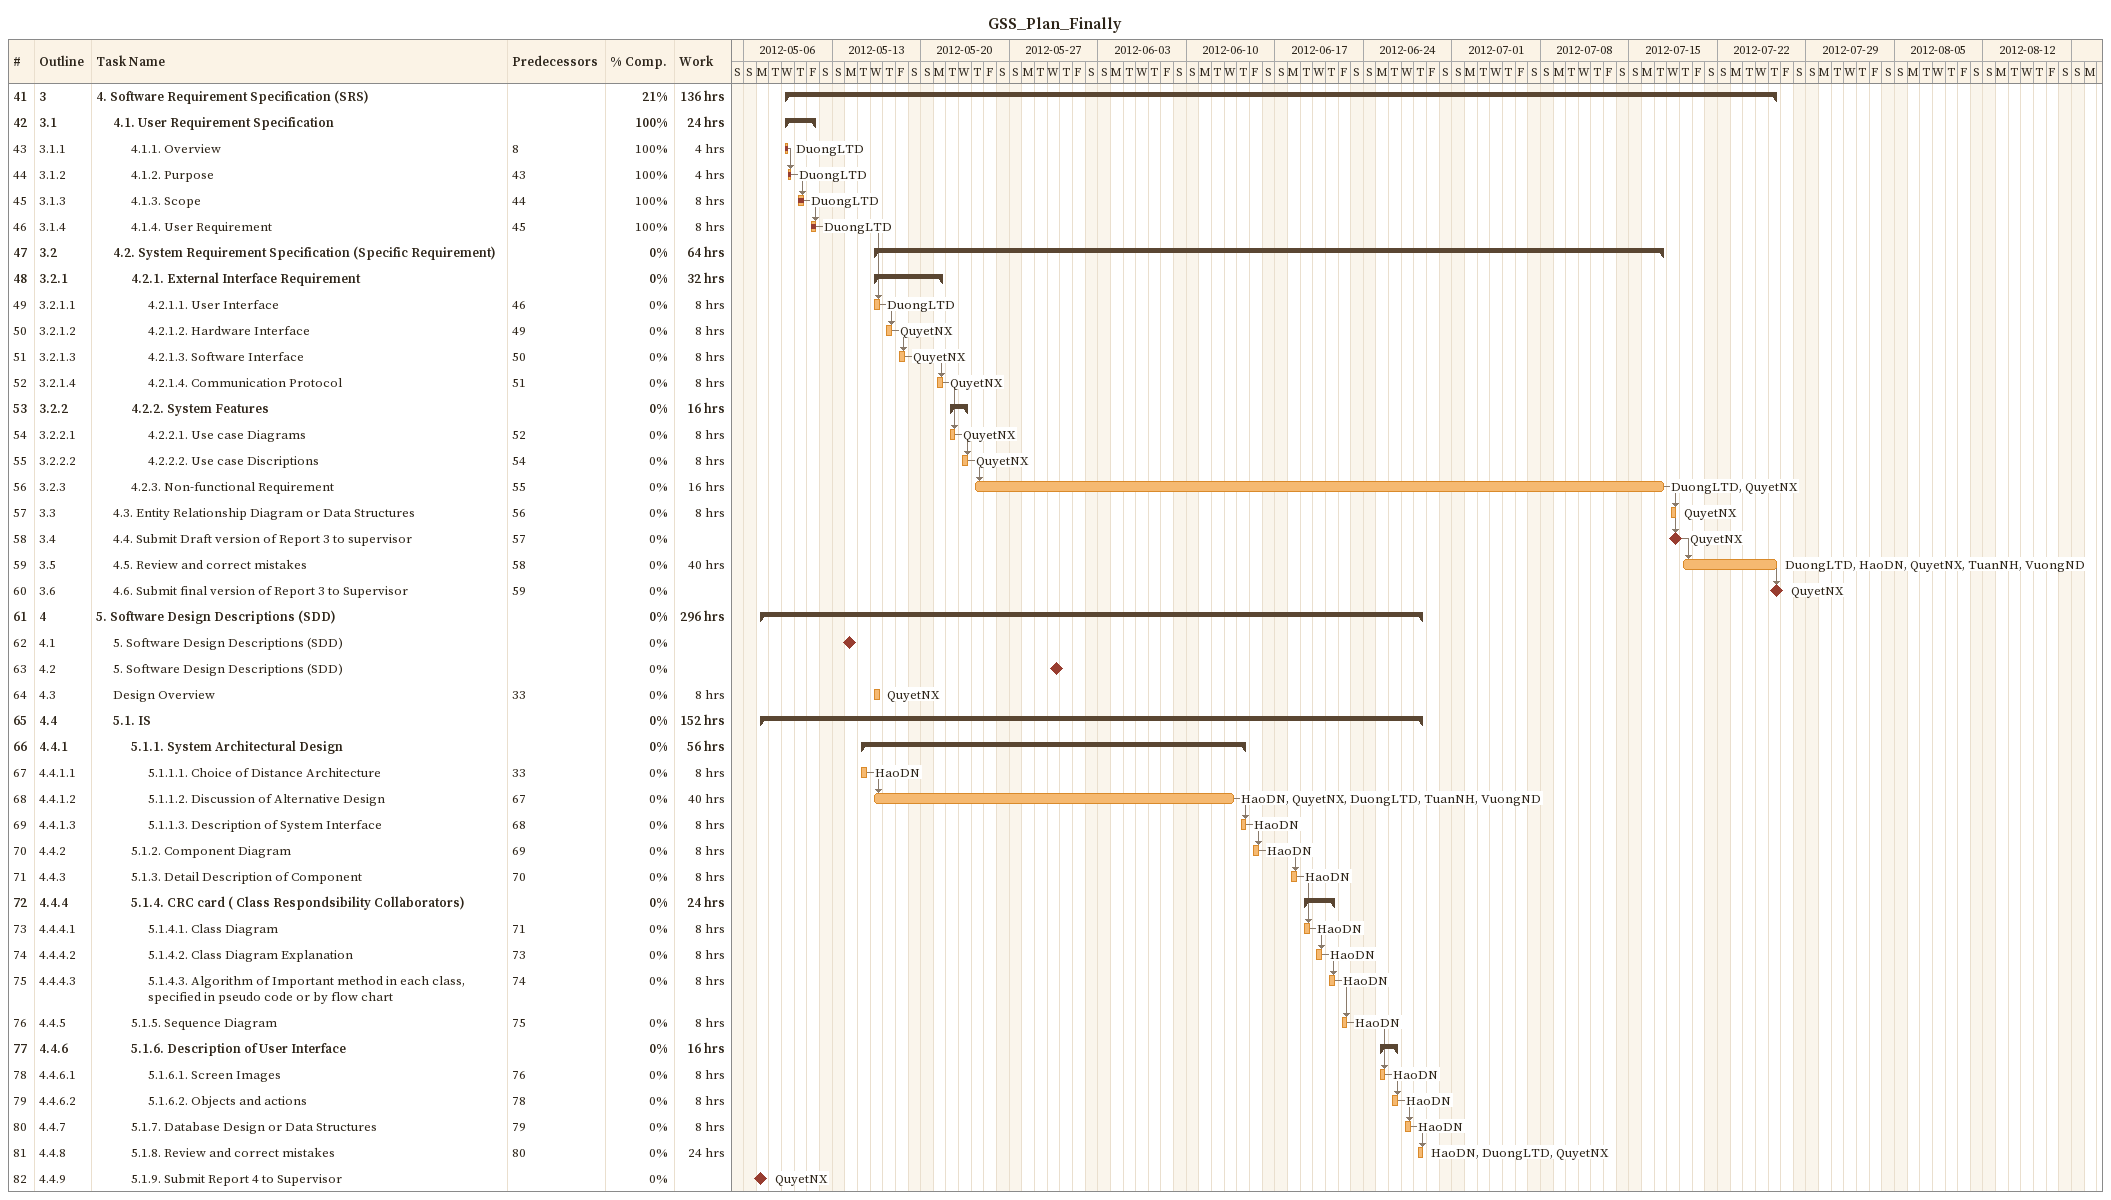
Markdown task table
GSS_Plan_Finally

| ID | WBS | Task | Start | Finish | Predecessors | Resources | % complete | Work (h) |
|---|---|---|---|---|---|---|---|---|
| 41 | 3 | **4. Software Requirement Specification (SRS)** | 2012-05-09 | 2012-07-26 |  |  | 21 | 136 |
| 42 | 3.1 | **4.1. User Requirement Specification** | 2012-05-09 | 2012-05-11 |  |  | 100 | 24 |
| 43 | 3.1.1 | 4.1.1. Overview | 2012-05-09 | 2012-05-09 | 8 | DuongLTD | 100 | 4 |
| 44 | 3.1.2 | 4.1.2. Purpose | 2012-05-09 | 2012-05-09 | 43 | DuongLTD | 100 | 4 |
| 45 | 3.1.3 | 4.1.3. Scope | 2012-05-10 | 2012-05-10 | 44 | DuongLTD | 100 | 8 |
| 46 | 3.1.4 | 4.1.4. User Requirement | 2012-05-11 | 2012-05-11 | 45 | DuongLTD | 100 | 8 |
| 47 | 3.2 | **4.2. System Requirement Specification (Specific Requirement)** | 2012-05-16 | 2012-07-17 |  |  | 0 | 64 |
| 48 | 3.2.1 | **4.2.1. External Interface Requirement** | 2012-05-16 | 2012-05-21 |  |  | 0 | 32 |
| 49 | 3.2.1.1 | 4.2.1.1. User Interface | 2012-05-16 | 2012-05-16 | 46 | DuongLTD | 0 | 8 |
| 50 | 3.2.1.2 | 4.2.1.2. Hardware Interface | 2012-05-17 | 2012-05-17 | 49 | QuyetNX | 0 | 8 |
| 51 | 3.2.1.3 | 4.2.1.3. Software Interface | 2012-05-18 | 2012-05-18 | 50 | QuyetNX | 0 | 8 |
| 52 | 3.2.1.4 | 4.2.1.4. Communication Protocol | 2012-05-21 | 2012-05-21 | 51 | QuyetNX | 0 | 8 |
| 53 | 3.2.2 | **4.2.2. System Features** | 2012-05-22 | 2012-05-23 |  |  | 0 | 16 |
| 54 | 3.2.2.1 | 4.2.2.1. Use case Diagrams | 2012-05-22 | 2012-05-22 | 52 | QuyetNX | 0 | 8 |
| 55 | 3.2.2.2 | 4.2.2.2. Use case Discriptions | 2012-05-23 | 2012-05-23 | 54 | QuyetNX | 0 | 8 |
| 56 | 3.2.3 | 4.2.3. Non-functional Requirement | 2012-05-24 | 2012-07-17 | 55 | DuongLTD, QuyetNX | 0 | 16 |
| 57 | 3.3 | 4.3. Entity Relationship Diagram or Data Structures | 2012-07-18 | 2012-07-18 | 56 | QuyetNX | 0 | 8 |
| 58 | 3.4 | 4.4. Submit Draft version of Report 3 to supervisor (milestone) | 2012-07-18 | 2012-07-18 | 57 | QuyetNX | 0 |  |
| 59 | 3.5 | 4.5. Review and correct mistakes | 2012-07-19 | 2012-07-26 | 58 | DuongLTD, HaoDN, QuyetNX, TuanNH, VuongND | 0 | 40 |
| 60 | 3.6 | 4.6. Submit final version of Report 3 to Supervisor (milestone) | 2012-07-26 | 2012-07-26 | 59 | QuyetNX | 0 |  |
| 61 | 4 | **5. Software Design Descriptions (SDD)** | 2012-05-07 | 2012-06-28 |  |  | 0 | 296 |
| 62 | 4.1 | 5. Software Design Descriptions (SDD) (milestone) | 2012-05-14 | 2012-05-14 |  |  | 0 |  |
| 63 | 4.2 | 5. Software Design Descriptions (SDD) (milestone) | 2012-05-30 | 2012-05-30 |  |  | 0 |  |
| 64 | 4.3 | Design Overview | 2012-05-16 | 2012-05-16 | 33 | QuyetNX | 0 | 8 |
| 65 | 4.4 | **5.1. IS** | 2012-05-07 | 2012-06-28 |  |  | 0 | 152 |
| 66 | 4.4.1 | **5.1.1. System Architectural Design** | 2012-05-15 | 2012-06-14 |  |  | 0 | 56 |
| 67 | 4.4.1.1 | 5.1.1.1. Choice of Distance Architecture | 2012-05-15 | 2012-05-15 | 33 | HaoDN | 0 | 8 |
| 68 | 4.4.1.2 | 5.1.1.2. Discussion of Alternative Design | 2012-05-16 | 2012-06-13 | 67 | HaoDN, QuyetNX, DuongLTD, TuanNH, VuongND | 0 | 40 |
| 69 | 4.4.1.3 | 5.1.1.3. Description of System Interface | 2012-06-14 | 2012-06-14 | 68 | HaoDN | 0 | 8 |
| 70 | 4.4.2 | 5.1.2. Component Diagram | 2012-06-15 | 2012-06-15 | 69 | HaoDN | 0 | 8 |
| 71 | 4.4.3 | 5.1.3. Detail Description of Component | 2012-06-18 | 2012-06-18 | 70 | HaoDN | 0 | 8 |
| 72 | 4.4.4 | **5.1.4. CRC card ( Class Respondsibility Collaborators)** | 2012-06-19 | 2012-06-21 |  |  | 0 | 24 |
| 73 | 4.4.4.1 | 5.1.4.1. Class Diagram | 2012-06-19 | 2012-06-19 | 71 | HaoDN | 0 | 8 |
| 74 | 4.4.4.2 | 5.1.4.2. Class Diagram Explanation | 2012-06-20 | 2012-06-20 | 73 | HaoDN | 0 | 8 |
| 75 | 4.4.4.3 | 5.1.4.3. Algorithm of Important method in each class, specified in pseudo code or by flow chart | 2012-06-21 | 2012-06-21 | 74 | HaoDN | 0 | 8 |
| 76 | 4.4.5 | 5.1.5. Sequence Diagram | 2012-06-22 | 2012-06-22 | 75 | HaoDN | 0 | 8 |
| 77 | 4.4.6 | **5.1.6. Description of User Interface** | 2012-06-25 | 2012-06-26 |  |  | 0 | 16 |
| 78 | 4.4.6.1 | 5.1.6.1. Screen Images | 2012-06-25 | 2012-06-25 | 76 | HaoDN | 0 | 8 |
| 79 | 4.4.6.2 | 5.1.6.2. Objects and actions | 2012-06-26 | 2012-06-26 | 78 | HaoDN | 0 | 8 |
| 80 | 4.4.7 | 5.1.7. Database Design or Data Structures | 2012-06-27 | 2012-06-27 | 79 | HaoDN | 0 | 8 |
| 81 | 4.4.8 | 5.1.8. Review and correct mistakes | 2012-06-28 | 2012-06-28 | 80 | HaoDN, DuongLTD, QuyetNX | 0 | 24 |
| 82 | 4.4.9 | 5.1.9. Submit Report 4 to Supervisor (milestone) | 2012-05-07 | 2012-05-07 |  | QuyetNX | 0 |  |
